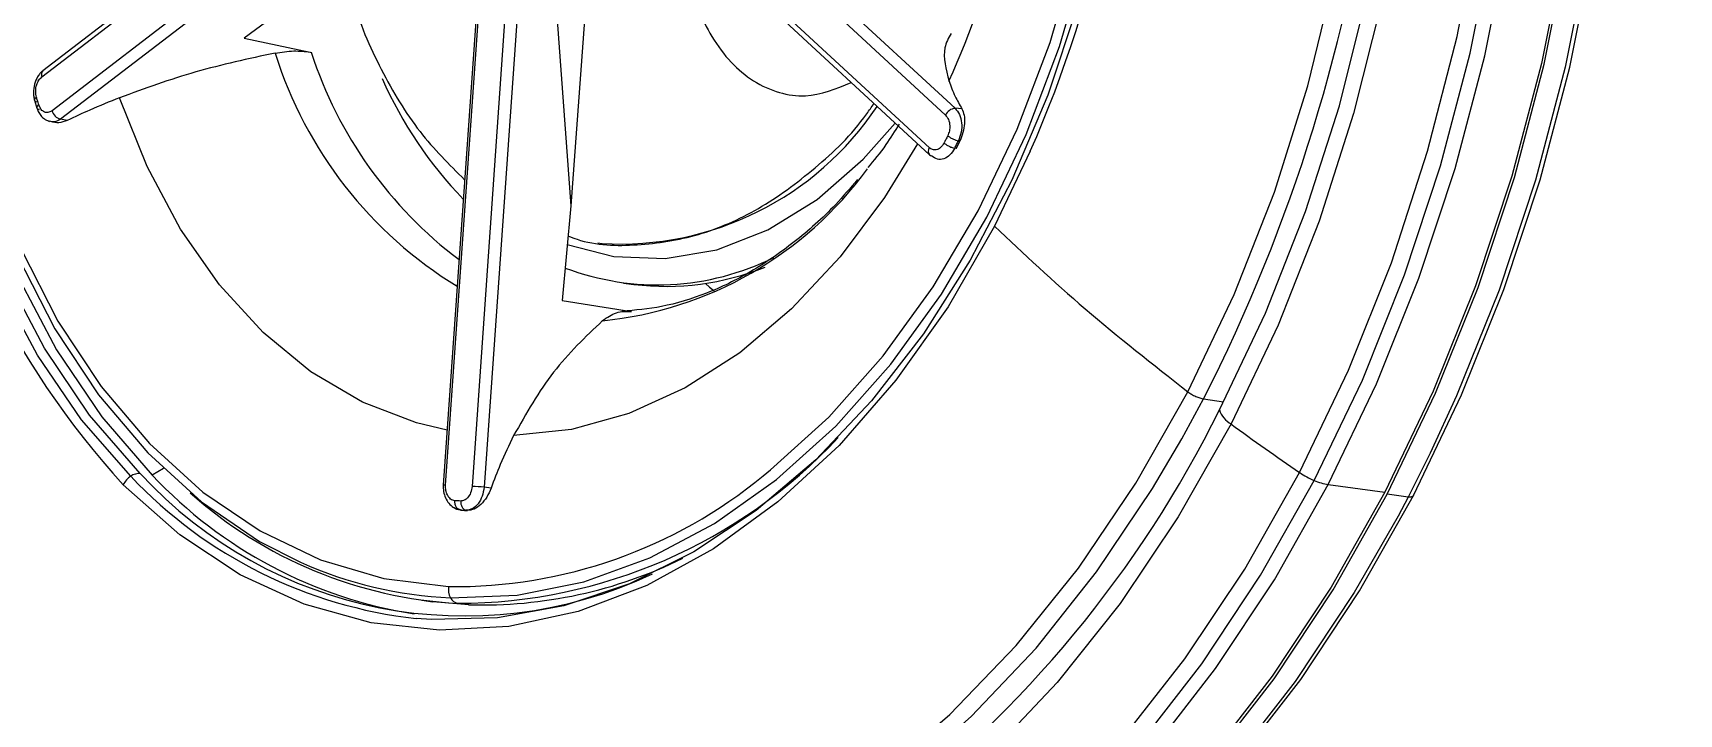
# Model space of a CAD drawing. Extents: x 400 to 501, y 484 to 634.
# Drawn here: x 484.458 to 486.68, y 566.414 to 567.333 of the extents above; entities that cross this region are included whole.
import ezdxf

# ---------------------------------------------------------------- set-up
doc = ezdxf.new("R2010")
doc.units = 0
doc.header["$MEASUREMENT"] = 0
doc.layers.add('DIM', color=3, linetype='Continuous')
doc.layers.add('GEOMETRY', color=3, linetype='Continuous', lineweight=25)

# ---------------------------------------------------------------- blocks, each defined once
blk = doc.blocks.new('2026 GRANDEE')
at = {"layer": 'GEOMETRY', "ltscale": 16}
for p, q in [((34.0449, -29.5667), (34.5329, -29.1925)), ((34.5344, -29.1841), (34.0464, -29.5583)), ((34.8168, -29.2045), (35.2646, -29.6181)), ((34.8297, -29.1954), (35.2775, -29.609)), ((34.5467, -29.2381), (34.0587, -29.6123)), ((34.5581, -29.2493), (34.0701, -29.6236)), ((35.2428, -29.6622), (34.795, -29.2486)), ((34.7953, -29.2582), (35.2431, -29.6718)), ((34.6418, -29.3316), (34.5867, -30.1175)), ((34.5899, -30.1175), (34.645, -29.3316)), ((34.6807, -29.3331), (34.6256, -30.119)), ((34.6969, -29.3342), (34.6418, -30.1201)), ((34.7869, -29.3636), (34.7588, -29.7404)), ((34.7326, -29.3862), (34.7588, -29.7404)), ((34.4, -29.454), (34.318, -29.5145)), ((34.318, -29.5145), (34.4071, -29.5332)), ((34.4071, -29.5332), (34.4085, -29.5335)), ((34.035, -29.5982), (34.0382, -29.6086)), ((35.2868, -29.6097), (35.2775, -29.609)), ((34.0793, -29.6253), (34.0701, -29.6236)), ((35.279, -29.6632), (35.2815, -29.6582)), ((35.2815, -29.6582), (35.284, -29.6532)), ((35.2821, -29.6529), (35.284, -29.6532)), ((35.279, -29.6632), (35.2771, -29.6629)), ((35.379, -29.6667), (35.3309, -29.7681)), ((34.7588, -29.7404), (34.7473, -29.8681)), ((34.7953, -29.7906), (34.801, -29.7913)), ((34.8301, -29.8448), (34.8438, -29.8466)), ((34.7473, -29.8681), (34.8407, -29.8829)), ((35.5837, -30.0548), (35.6129, -30.0009)), ((35.6129, -30.0009), (35.64, -30.0048)), ((35.919, -30.074), (35.8891, -30.1333)), ((34.2089, -30.095), (34.194, -30.1038)), ((34.6513, -30.1213), (34.6418, -30.1201)), ((35.7813, -30.1166), (35.8578, -30.1266)), ((34.6112, -30.1512), (34.6035, -30.1485)), ((35.8891, -30.1333), (35.8607, -30.1296)), ((35.8891, -30.1333), (35.8754, -30.1593)), ((34.6112, -30.1512), (34.6094, -30.1508)), ((34.6112, -30.1512), (34.6152, -30.1514)), ((34.6152, -30.1514), (34.6193, -30.1515)), ((34.6174, -30.1512), (34.6193, -30.1515)), ((34.5577, -30.2725), (34.5725, -30.2745)), ((34.6211, -30.2787), (34.5725, -30.2745))]:
    blk.add_line(p, q, dxfattribs=at)
at = {"layer": 'GEOMETRY', "ltscale": 16, "flags": 128}
for points in [[(35.7623, -30.111), (35.8273, -29.9756), (35.8842, -29.8337), (35.9329, -29.6864), (35.9728, -29.5348), (36.0037, -29.3801), (36.0253, -29.2234), (36.0375, -29.0659), (36.0402, -28.9089), (36.0334, -28.7536), (36.017, -28.601), (35.9913, -28.4524), (35.9564, -28.3089), (35.9127, -28.1716)], [(35.8607, -30.1296), (35.926, -29.9933), (35.9834, -29.8505), (36.0324, -29.7022), (36.0726, -29.5496), (36.1037, -29.3939), (36.1254, -29.2361), (36.1377, -29.0777), (36.1404, -28.9196), (36.1335, -28.7632), (36.1171, -28.6097), (36.0912, -28.4601), (36.0561, -28.3156), (36.012, -28.1775)], [(35.7426, -30.1003), (35.8087, -29.9622), (35.8664, -29.8174), (35.9153, -29.667), (35.9551, -29.5122), (35.9853, -29.3542), (36.0059, -29.1944), (36.0165, -29.0339), (36.0172, -28.8742), (36.0078, -28.7165), (35.9886, -28.562), (35.9596, -28.4121), (35.921, -28.2678), (35.8732, -28.1305)], [(35.9561, -28.0498), (36.0086, -28.1803), (36.0525, -28.3181), (36.0875, -28.4621), (36.1133, -28.6112), (36.1297, -28.7643), (36.1366, -28.9203), (36.1339, -29.0778), (36.1217, -29.2358), (36.1, -29.3931), (36.069, -29.5484), (36.0289, -29.7005), (35.9801, -29.8483), (35.9229, -29.9907), (35.8578, -30.1266)], [(35.9878, -28.0503), (36.0405, -28.1812), (36.0845, -28.3194), (36.1196, -28.4638), (36.1455, -28.6134), (36.162, -28.767), (36.1689, -28.9234), (36.1662, -29.0814), (36.1539, -29.2399), (36.1321, -29.3976), (36.101, -29.5533), (36.0608, -29.7059), (36.0119, -29.8542), (35.9545, -29.997), (35.919, -30.074)], [(35.7531, -28.1411), (35.8023, -28.2709), (35.8426, -28.408), (35.8734, -28.5511), (35.8947, -28.699), (35.9061, -28.8505), (35.9076, -29.0043), (35.8992, -29.1591), (35.8809, -29.3135), (35.8529, -29.4662), (35.8155, -29.6159), (35.7689, -29.7614), (35.7136, -29.9014), (35.65, -30.0348)], [(35.7813, -30.1166), (35.8465, -29.9807), (35.9037, -29.8383), (35.9525, -29.6904), (35.9925, -29.5383), (36.0235, -29.383), (36.0453, -29.2258), (36.0575, -29.0678), (36.0602, -28.9102), (36.0533, -28.7543), (36.0369, -28.6012), (36.0111, -28.4521), (35.9761, -28.3081), (35.9322, -28.1703), (35.8797, -28.0398), (35.8189, -27.9175), (35.7505, -27.8044), (35.6748, -27.7014), (35.5924, -27.6093), (35.5041, -27.5286), (35.4543, -27.4902)], [(35.5919, -29.9915), (35.6544, -29.8601), (35.7085, -29.7221), (35.7536, -29.5785), (35.7895, -29.4307), (35.8158, -29.2801), (35.8321, -29.128), (35.8385, -28.9758), (35.8348, -28.8248), (35.8211, -28.6765), (35.7974, -28.5321), (35.7641, -28.393), (35.7214, -28.2605), (35.6696, -28.1357)], [(35.8961, -30.1315), (35.9612, -29.9956), (36.0184, -29.8533), (36.0672, -29.7055), (36.1073, -29.5534), (36.1383, -29.3981), (36.16, -29.2409), (36.1722, -29.0829), (36.1749, -28.9254), (36.168, -28.7695), (36.1516, -28.6164), (36.1258, -28.4673), (36.0909, -28.3233), (36.0469, -28.1855), (35.9944, -28.055), (35.9337, -27.9328), (35.8652, -27.8198), (35.7896, -27.7168), (35.7072, -27.6246), (35.6986, -27.6159)], [(35.6343, -30.0157), (35.6966, -29.8852), (35.7507, -29.7482), (35.7963, -29.6058), (35.8329, -29.4592), (35.8603, -29.3098), (35.8782, -29.1586), (35.8865, -29.0072), (35.885, -28.8567), (35.8738, -28.7084), (35.853, -28.5636), (35.8228, -28.4235), (35.7835, -28.2894), (35.7352, -28.1623), (35.6786, -28.0434), (35.614, -27.9337), (35.5743, -27.8762)], [(34.165, -30.1053), (34.0985, -30.029), (34.0389, -29.942), (33.9868, -29.8452), (33.9429, -29.7398), (33.9078, -29.627), (33.8817, -29.5082), (33.865, -29.3846), (33.8579, -29.2579), (33.8605, -29.1294), (33.8727, -29.0006), (33.8945, -28.8732), (33.9255, -28.7485), (33.9654, -28.628), (34.0138, -28.5132), (34.07, -28.4054), (34.1334, -28.3059), (34.2032, -28.2157), (34.2787, -28.1361)], [(34.3629, -28.1136), (34.2832, -28.1857), (34.2088, -28.2694), (34.1405, -28.3636), (34.0793, -28.4673), (34.0259, -28.5791), (33.981, -28.6976), (33.945, -28.8213), (33.9186, -28.9486), (33.902, -29.078), (33.8955, -29.2079), (33.899, -29.3365), (33.9127, -29.4622), (33.9362, -29.5836), (33.9693, -29.6991), (34.0116, -29.8071), (34.0626, -29.9064), (34.1216, -29.9957), (34.1878, -30.0739), (34.2605, -30.14), (34.3387, -30.1932), (34.394, -30.2213)], [(34.5964, -30.2692), (34.6864, -30.2657), (34.7765, -30.2477), (34.8657, -30.2154), (34.9528, -30.1692), (35.0367, -30.1097), (35.1164, -30.0376), (35.1908, -29.954), (35.259, -29.8597), (35.3203, -29.756), (35.3737, -29.6442), (35.4186, -29.5257), (35.4545, -29.402), (35.481, -29.2747), (35.4975, -29.1453), (35.5041, -29.0155), (35.5005, -28.8869), (35.4869, -28.7611), (35.4634, -28.6397), (35.4303, -28.5243), (35.388, -28.4162), (35.337, -28.3169), (35.278, -28.2276), (35.2118, -28.1494)], [(35.4426, -29.4707), (35.4027, -29.5911), (35.3543, -29.7059), (35.2981, -29.8138), (35.2347, -29.9133), (35.1649, -30.0035), (35.0894, -30.0831), (35.0091, -30.1513), (34.9251, -30.2074), (34.8382, -30.2505), (34.7495, -30.2803), (34.66, -30.2964), (34.5709, -30.2985), (34.55, -30.297)], [(35.5003, -30.4631), (35.5878, -30.3518), (35.6688, -30.2305), (35.7426, -30.1003)], [(35.65, -30.0348), (35.5786, -30.1602), (35.5002, -30.2768), (35.4153, -30.3835), (35.3247, -30.4794)], [(34.1778, -30.1016), (34.1094, -30.0229), (34.0484, -29.9326), (33.9955, -29.832), (33.9513, -29.7224), (33.9165, -29.6051), (33.8915, -29.4815), (33.8766, -29.3533), (33.872, -29.222), (33.8777, -29.0894), (33.8937, -28.957), (33.9197, -28.8266), (33.9555, -28.6997), (34.0006, -28.578), (34.0544, -28.463)], [(34.0706, -28.4651), (34.0168, -28.5801), (33.9717, -28.7018), (33.9359, -28.8287), (33.9099, -28.9591), (33.8939, -29.0915), (33.8882, -29.2242), (33.8928, -29.3554), (33.9078, -29.4836), (33.9328, -29.6072), (33.9676, -29.7245), (34.0117, -29.8342), (34.0646, -29.9348), (34.1257, -30.025), (34.194, -30.1038)], [(33.9082, -29.078), (33.9017, -29.2061), (33.9052, -29.3331), (33.9187, -29.4573), (33.9419, -29.5772), (33.9746, -29.6912), (34.0164, -29.7979), (34.0667, -29.8959), (34.125, -29.9841), (34.1904, -30.0613), (34.2622, -30.1266), (34.3394, -30.1791), (34.4211, -30.2181), (34.5063, -30.2433), (34.5938, -30.2542)], [(35.0185, -30.1046), (35.0286, -30.0966), (35.1073, -30.0255), (35.1807, -29.9429), (35.2481, -29.8498), (35.3086, -29.7474), (35.3613, -29.637), (35.4057, -29.52), (35.4412, -29.3979), (35.4673, -29.2721), (35.4787, -29.1916)], [(34.5919, -30.0432), (34.5507, -30.0334), (34.4776, -30.0054), (34.4082, -29.9646), (34.3435, -29.9116), (34.2846, -29.8471), (34.2321, -29.772), (34.187, -29.6875), (34.1498, -29.5948)], [(34.7541, -29.7927), (34.8169, -29.8089), (34.8862, -29.8118), (34.9561, -29.7997), (35.0249, -29.7729), (35.0913, -29.7319), (35.1536, -29.6777), (35.1968, -29.6291)], [(35.2267, -29.6567), (35.1822, -29.7294), (35.1223, -29.8095), (35.0569, -29.8796), (34.9869, -29.9387), (34.9133, -29.9859), (34.8372, -30.0206), (34.7596, -30.0422), (34.6817, -30.0505)], [(35.3309, -29.7681), (35.268, -29.8768), (35.1977, -29.9758), (35.1209, -30.0639), (35.0385, -30.14), (34.9517, -30.2032), (34.8614, -30.2526), (34.7688, -30.2876), (34.6752, -30.3078), (34.5816, -30.3129), (34.4892, -30.3029), (34.3992, -30.2778), (34.3128, -30.2381), (34.231, -30.1842), (34.1548, -30.1167)], [(34.9405, -29.8453), (34.9463, -29.8504), (34.9524, -29.8554)], [(33.9557, -30.3739), (33.9877, -30.4118), (34.0701, -30.4952), (34.1584, -30.5661), (34.2518, -30.6238), (34.3496, -30.6679), (34.4507, -30.6979), (34.5544, -30.7136), (34.6596, -30.7148), (34.7654, -30.7016), (34.8709, -30.6739), (34.975, -30.6322), (35.077, -30.5767), (35.1757, -30.508), (35.2704, -30.4266), (35.3601, -30.3334), (35.4441, -30.2292), (35.5216, -30.1148), (35.5919, -29.9915)], [(33.8014, -30.1318), (33.8234, -30.175), (33.887, -30.2831), (33.9579, -30.3812), (34.0354, -30.4685), (34.1189, -30.5443), (34.2078, -30.6079), (34.3012, -30.6588), (34.3983, -30.6966), (34.4984, -30.7208), (34.6005, -30.7314), (34.7038, -30.7282), (34.8074, -30.7113), (34.9104, -30.6807), (35.012, -30.6369), (35.1113, -30.58), (35.2073, -30.5107), (35.2994, -30.4294), (35.3868, -30.337), (35.4686, -30.2342), (35.5442, -30.1218), (35.5837, -30.0548)], [(34.2211, -30.8071), (34.2786, -30.8379), (34.3804, -30.8804), (34.4854, -30.9096), (34.5926, -30.9252), (34.7013, -30.9271), (34.8106, -30.9153), (34.9198, -30.8898), (35.0279, -30.8508), (35.1342, -30.7988), (35.2379, -30.7339), (35.3381, -30.6568), (35.4342, -30.5681), (35.5253, -30.4683), (35.6108, -30.3583), (35.69, -30.2389), (35.7623, -30.111)], [(35.8578, -30.1266), (35.7852, -30.255), (35.7057, -30.3748), (35.6199, -30.4852), (35.5285, -30.5853), (35.4321, -30.6744), (35.3315, -30.7517), (35.2275, -30.8168), (35.1208, -30.869), (35.0122, -30.9081), (34.9027, -30.9337), (34.793, -30.9456), (34.6839, -30.9437), (34.6415, -30.9392)], [(35.0133, -30.8716), (35.0443, -30.859), (35.151, -30.8067), (35.2551, -30.7417), (35.3556, -30.6643), (35.452, -30.5752), (35.5434, -30.4751), (35.6292, -30.3647), (35.7087, -30.2449), (35.7813, -30.1166)], [(34.5431, -30.926), (34.5754, -30.9334), (34.6833, -30.9491), (34.7927, -30.951), (34.9028, -30.9391), (35.0126, -30.9134), (35.1215, -30.8743), (35.2285, -30.8218), (35.3329, -30.7566), (35.4337, -30.679), (35.5304, -30.5896), (35.6221, -30.4892), (35.7082, -30.3785), (35.7879, -30.2583), (35.8607, -30.1296)], [(35.186, -30.862), (35.2659, -30.8216), (35.3699, -30.7565), (35.4705, -30.6792), (35.5668, -30.5901), (35.6583, -30.49), (35.744, -30.3796), (35.8235, -30.2598), (35.8961, -30.1315)], [(35.8961, -30.1315), (35.8958, -30.1321), (35.8953, -30.1326), (35.8946, -30.1329), (35.8938, -30.1332), (35.8928, -30.1334), (35.8917, -30.1335), (35.8905, -30.1335), (35.8891, -30.1333)], [(35.8754, -30.1593), (35.8163, -30.2621), (35.7366, -30.3822), (35.6506, -30.493), (35.5588, -30.5934), (35.4622, -30.6827), (35.3613, -30.7603), (35.2569, -30.8256), (35.1499, -30.878), (35.0411, -30.9172), (34.9312, -30.9428), (34.8211, -30.9548), (34.7117, -30.9529), (34.6692, -30.9483)]]:
    blk.add_lwpolyline(points, dxfattribs=at)
at = {"layer": 'GEOMETRY', "ltscale": 256}
for centre, radius, start, end in [((33.8934, -29.0096), 1.6245, 336.1401, 24.4591), ((33.585, -28.9653), 2.277, 332.9464, 12.41), ((34.0622, -29.0296), 1.3235, 335.7895, 355.0539), ((34.9951, -29.3484), 1.1386, 188.8673, 222.4373), ((34.9011, -29.365), 0.5672, 197.3809, 238.5956), ((34.9518, -29.3568), 0.5713, 198.015, 233.0032), ((34.0517, -29.5636), 0.00748, 134.7903, 204.4351), ((35.0214, -29.3397), 0.5656, 203.8928, 223.8839), ((34.0744, -29.6078), 0.0164, 196.08, 254.6644), ((34.8254, -29.375), 0.4171, 266.6372, 326.2814), ((35.2787, -29.6244), 0.0154, 94.5225, 155.8942), ((35.2496, -29.6668), 0.00821, 146.1078, 217.9911), ((35.2465, -29.6681), 0.00509, 227.5934, 260.8484), ((34.7518, -29.394), 0.504, 275.6917, 323.9249), ((34.8758, -29.4937), 0.3534, 249.355, 296.419), ((34.8872, -29.4922), 0.357, 263.0132, 292.0264), ((34.2325, -29.3206), 1.5648, 307.1275, 333.625), ((35.6666, -30.0052), 0.0339, 198.1066, 240.7), ((37.9014, -26.9508), 3.8184, 233.8682, 235.5715), ((34.6056, -29.5739), 0.7028, 270.0521, 316.9992), ((34.1812, -30.13), 0.0296, 123.1342, 153.1799), ((34.1765, -30.1213), 0.0197, 86.076, 125.7046), ((34.6182, -29.6775), 0.6233, 223.3489, 263.7182), ((34.6154, -29.6991), 0.5946, 222.6139, 295.2576), ((34.6445, -29.6805), 0.6182, 223.2177, 260.9562), ((34.602, -29.5995), 0.6547, 269.2892, 309.5158), ((35.8058, -30.0077), 0.1121, 235.7294, 247.2132), ((34.6391, -29.6857), 0.592, 228.2805, 266.8122), ((34.5883, -30.1292), 0.0118, 81.9367, 97.669), ((34.608, -30.4934), 0.3748, 84.8314, 87.3135), ((35.7931, -30.0407), 0.0767, 246.3505, 261.1631), ((34.6393, -29.6647), 0.6142, 268.294, 296.1666), ((34.6208, -29.7146), 0.5551, 245.8888, 267.4829), ((34.6186, -30.2577), 0.025, 171.8785, 207.4333), ((34.6087, -30.2634), 0.0136, 205.6012, 259.5335)]:
    blk.add_arc(centre, radius, start, end, dxfattribs=at)
at = {"layer": 'GEOMETRY', "ltscale": 16}
for points, knots in [([(32.49, -31.8102), (32.4513, -31.6198), (32.3739, -31.2393), (32.2976, -30.6589), (32.2486, -30.0732), (32.2307, -29.5471), (32.2326, -29.0831), (32.2464, -28.683), (32.2727, -28.2814), (32.313, -27.8787), (32.3708, -27.4763), (32.4461, -27.1101), (32.5385, -26.7841), (32.6422, -26.4997), (32.7659, -26.2282), (32.907, -25.9726), (33.0621, -25.7352), (33.2289, -25.5184), (33.4055, -25.3239), (33.611, -25.1339), (33.8465, -24.9575), (34.1109, -24.8015), (34.3802, -24.676), (34.6528, -24.5764), (34.9282, -24.4976), (35.1142, -24.4619), (35.2072, -24.4441)], [0, 0, 0, 0, 0.0625715, 0.1250131, 0.1873051, 0.249617, 0.291215, 0.3328294, 0.3744051, 0.415995, 0.4575931, 0.4992208, 0.530478, 0.5617088, 0.5929563, 0.6242567, 0.655589, 0.686927, 0.7182397, 0.7495602, 0.7913383, 0.833101, 0.8748119, 0.9165286, 0.9582629, 1, 1, 1, 1]), ([(33.7029, -31.1428), (33.6689, -30.9949), (33.6009, -30.6995), (33.5336, -30.2382), (33.4952, -29.767), (33.485, -29.2887), (33.4973, -28.8073), (33.5264, -28.405), (33.5659, -28.0843), (33.6058, -27.8453), (33.6584, -27.6095), (33.7272, -27.3799), (33.8154, -27.162), (33.9243, -26.9625), (34.0515, -26.786), (34.2079, -26.6163), (34.3934, -26.4607), (34.6053, -26.3236), (34.8594, -26.1961), (35.1554, -26.0887), (35.491, -26.0073), (35.8273, -25.9547), (36.0511, -25.9395), (36.163, -25.9319)], [0, 0, 0, 0, 0.062511, 0.124898, 0.187161, 0.249512, 0.311935, 0.3743, 0.405505, 0.436711, 0.467919, 0.499174, 0.530409, 0.561629, 0.592892, 0.624204, 0.665986, 0.70775, 0.749527, 0.812204, 0.874789, 0.937383, 1, 1, 1, 1]), ([(32.8948, -33.1225), (32.9219, -33.1927), (32.977, -33.3354), (33.0681, -33.5419), (33.1705, -33.7384), (33.2872, -33.915), (33.419, -34.0625), (33.563, -34.1733), (33.7121, -34.2464), (33.8753, -34.2904), (34.0457, -34.299), (34.2205, -34.2667), (34.3876, -34.1985), (34.5516, -34.0997), (34.7127, -33.977), (34.8978, -33.8127), (35.1045, -33.6017), (35.3303, -33.3417), (35.547, -33.0687), (35.7788, -32.7545), (36.0243, -32.3966), (36.2803, -31.9961), (36.583, -31.4933), (36.9227, -30.8885), (37.2962, -30.1788), (37.6547, -29.4631), (38.0047, -28.7368), (38.3484, -27.9991), (38.6866, -27.2524), (38.9066, -26.7481), (39.0167, -26.4958)], [0, 0, 0, 0, 0.0192301, 0.0390807, 0.0594185, 0.0794645, 0.0994184, 0.1194202, 0.1389864, 0.1584061, 0.1843225, 0.2093065, 0.233813, 0.2576335, 0.2807075, 0.3026406, 0.335158, 0.3663087, 0.3968759, 0.427202, 0.4670657, 0.5068693, 0.5461344, 0.6125575, 0.6773034, 0.7417035, 0.8063226, 0.8708521, 0.9353725, 1, 1, 1, 1]), ([(34.0652, -32.0549), (34.0895, -32.0756), (34.1364, -32.1155), (34.2157, -32.1515), (34.2996, -32.1699), (34.3925, -32.1695), (34.496, -32.1494), (34.6117, -32.1072), (34.7392, -32.042), (34.894, -31.9431), (35.0733, -31.8046), (35.2747, -31.624), (35.4799, -31.4184), (35.6857, -31.1931), (35.8894, -30.9514), (36.1389, -30.6324), (36.4295, -30.2241), (36.755, -29.7215), (37.0714, -29.1955), (37.3781, -28.6508), (37.6741, -28.089), (37.9592, -27.5137), (38.1378, -27.1197), (38.227, -26.9228)], [0, 0, 0, 0, 0.016038, 0.030951, 0.046382, 0.062949, 0.081479, 0.102551, 0.126447, 0.152927, 0.191439, 0.232766, 0.276486, 0.3214, 0.366973, 0.413342, 0.494352, 0.577282, 0.660665, 0.744913, 0.82991, 0.914971, 1, 1, 1, 1]), ([(34.9106, -29.3647), (34.9119, -29.3871), (34.9153, -29.4419), (34.9414, -29.5039), (34.9742, -29.548), (35.0053, -29.5738), (35.0394, -29.589), (35.0844, -29.596), (35.1169, -29.5827), (35.1374, -29.5742)], [0, 0, 0, 0, 0.145378, 0.354932, 0.469688, 0.582226, 0.698288, 0.808773, 1, 1, 1, 1]), ([(34.4523, -29.4133), (34.4557, -29.4286), (34.4673, -29.4804), (34.5017, -29.5581), (34.5523, -29.643), (34.5948, -29.6848), (34.6156, -29.7053)], [0, 0, 0, 0, 0.123968, 0.419951, 0.715934, 1, 1, 1, 1]), ([(35.2721, -29.508), (35.2687, -29.5142), (35.2588, -29.5321), (35.2652, -29.5564), (35.2694, -29.5724)], [0, 0, 0, 0, 0.346217, 1, 1, 1, 1]), ([(34.3598, -29.5345), (34.3238, -29.5422), (34.2519, -29.5576), (34.1838, -29.5824), (34.1498, -29.5948)], [0, 0, 0, 0, 0.500491, 1, 1, 1, 1]), ([(34.3598, -29.5345), (34.3684, -29.5332), (34.3858, -29.5306), (34.4, -29.5323), (34.4071, -29.5332)], [0, 0, 0, 0, 0.4994052, 1, 1, 1, 1]), ([(34.046, -29.5587), (34.0447, -29.5598), (34.0423, -29.5619), (34.0382, -29.5676), (34.0346, -29.5763), (34.0334, -29.5859), (34.0338, -29.5934), (34.0347, -29.5968), (34.0351, -29.5985)], [0, 0, 0, 0, 0.130596, 0.257513, 0.505049, 0.750152, 0.873942, 1, 1, 1, 1]), ([(34.0377, -29.594), (34.0371, -29.5913), (34.0361, -29.5857), (34.0376, -29.5773), (34.0407, -29.5707), (34.0435, -29.568), (34.0449, -29.5667)], [0, 0, 0, 0, 0.278691, 0.558021, 0.778955, 1, 1, 1, 1]), ([(35.2694, -29.5724), (35.2719, -29.5791), (35.2763, -29.5912), (35.2836, -29.604), (35.2868, -29.6097)], [0, 0, 0, 0, 0.560165, 1, 1, 1, 1]), ([(34.0384, -29.6005), (34.0375, -29.6002), (34.0357, -29.5997), (34.0348, -29.5981), (34.0353, -29.5961), (34.0369, -29.5947), (34.0377, -29.594)], [0, 0, 0, 0, 0.241096, 0.500001, 0.758905, 1, 1, 1, 1]), ([(34.0408, -29.6042), (34.0402, -29.6023), (34.0392, -29.5989), (34.0381, -29.5955), (34.0377, -29.594)], [0, 0, 0, 0, 0.560002, 1, 1, 1, 1]), ([(34.1498, -29.5948), (34.1363, -29.6002), (34.1121, -29.6099), (34.0894, -29.6206), (34.0793, -29.6253)], [0, 0, 0, 0, 0.560165, 1, 1, 1, 1]), ([(34.0408, -29.6042), (34.04, -29.6049), (34.0384, -29.6064), (34.0379, -29.6084), (34.0389, -29.61), (34.0407, -29.6105), (34.0415, -29.6108)], [0, 0, 0, 0, 0.241095, 0.499999, 0.758904, 1, 1, 1, 1]), ([(34.0385, -29.6093), (34.0392, -29.6111), (34.0407, -29.6151), (34.0445, -29.6202), (34.0495, -29.6245), (34.0534, -29.6259), (34.0553, -29.6266)], [0, 0, 0, 0, 0.21322, 0.472353, 0.735093, 1, 1, 1, 1]), ([(34.0587, -29.6123), (34.0568, -29.6134), (34.0529, -29.6155), (34.0474, -29.614), (34.0431, -29.61), (34.0416, -29.6062), (34.0408, -29.6042)], [0, 0, 0, 0, 0.278443, 0.557745, 0.778799, 1, 1, 1, 1]), ([(34.7558, -29.7813), (34.7596, -29.7828), (34.7892, -29.7942), (34.8487, -29.7954), (34.9313, -29.7828), (35.0129, -29.7475), (35.0891, -29.6914), (35.1416, -29.6417), (35.1649, -29.6072), (35.168, -29.6025)], [0, 0, 0, 0, 0.027822, 0.21633, 0.404838, 0.593346, 0.781853, 0.970361, 1, 1, 1, 1]), ([(35.2775, -29.609), (35.2796, -29.6116), (35.2839, -29.6169), (35.2868, -29.6286), (35.2865, -29.6415), (35.2835, -29.6491), (35.2821, -29.6529)], [0, 0, 0, 0, 0.250249, 0.50004, 0.749811, 1, 1, 1, 1]), ([(35.2868, -29.6097), (35.2879, -29.6123), (35.2901, -29.6174), (35.2906, -29.6291), (35.2887, -29.6418), (35.2855, -29.6494), (35.284, -29.6532)], [0, 0, 0, 0, 0.261462, 0.513456, 0.758606, 1, 1, 1, 1]), ([(34.0701, -29.6236), (34.0674, -29.6252), (34.0623, -29.6282), (34.0572, -29.6269), (34.0549, -29.6263)], [0, 0, 0, 0, 0.547735, 1, 1, 1, 1]), ([(34.0793, -29.6253), (34.0754, -29.6268), (34.0677, -29.6296), (34.0605, -29.6277), (34.057, -29.6268)], [0, 0, 0, 0, 0.5092203, 1, 1, 1, 1]), ([(35.2021, -29.6303), (35.1962, -29.6398), (35.1823, -29.6621), (35.1679, -29.6792), (35.1596, -29.689)], [0, 0, 0, 0, 0.426486, 1, 1, 1, 1]), ([(35.2646, -29.6181), (35.2661, -29.62), (35.2691, -29.6237), (35.2707, -29.6318), (35.2701, -29.6395), (35.2685, -29.6438), (35.2676, -29.6459)], [0, 0, 0, 0, 0.278395, 0.557716, 0.778792, 1, 1, 1, 1]), ([(35.2628, -29.6557), (35.2613, -29.658), (35.2584, -29.6626), (35.2525, -29.6654), (35.247, -29.6652), (35.2442, -29.6632), (35.2428, -29.6622)], [0, 0, 0, 0, 0.278678, 0.557972, 0.778901, 1, 1, 1, 1]), ([(35.2676, -29.6459), (35.2667, -29.6477), (35.2651, -29.651), (35.2635, -29.6543), (35.2628, -29.6557)], [0, 0, 0, 0, 0.560002, 1, 1, 1, 1]), ([(35.2628, -29.6557), (35.2637, -29.6565), (35.2655, -29.6581), (35.2695, -29.6603), (35.2736, -29.6621), (35.276, -29.6626), (35.2771, -29.6629)], [0, 0, 0, 0, 0.241096, 0.5, 0.758905, 1, 1, 1, 1]), ([(35.2676, -29.6459), (35.2686, -29.6466), (35.2705, -29.6482), (35.2744, -29.6504), (35.2786, -29.6521), (35.2809, -29.6526), (35.2821, -29.6529)], [0, 0, 0, 0, 0.241095, 0.499999, 0.758904, 1, 1, 1, 1]), ([(35.2771, -29.6629), (35.2776, -29.6619), (35.2784, -29.6603), (35.2792, -29.6586), (35.2796, -29.6579)], [0, 0, 0, 0, 0.56, 1, 1, 1, 1]), ([(35.2796, -29.6579), (35.2801, -29.6569), (35.2809, -29.6553), (35.2817, -29.6536), (35.2821, -29.6529)], [0, 0, 0, 0, 0.56, 1, 1, 1, 1]), ([(35.2771, -29.6629), (35.2751, -29.6661), (35.271, -29.6727), (35.2625, -29.6778), (35.2534, -29.6784), (35.2483, -29.6749), (35.2457, -29.6731)], [0, 0, 0, 0, 0.250189, 0.49996, 0.749751, 1, 1, 1, 1]), ([(35.1458, -29.705), (35.1361, -29.7165), (35.109, -29.7486), (35.0606, -29.7907), (35.002, -29.8312), (34.9419, -29.8601), (34.8835, -29.878), (34.8459, -29.8813), (34.8282, -29.8828)], [0, 0, 0, 0, 0.101491, 0.283411, 0.46569, 0.649064, 0.834631, 1, 1, 1, 1]), ([(35.3309, -29.7681), (35.3703, -29.8053), (35.4493, -29.8796), (35.5444, -29.9542), (35.5919, -29.9915)], [0, 0, 0, 0, 0.5, 1, 1, 1, 1]), ([(34.8018, -29.8954), (34.8079, -29.8912), (34.8201, -29.8827), (34.8338, -29.8828), (34.8407, -29.8829)], [0, 0, 0, 0, 0.499405, 1, 1, 1, 1]), ([(34.8018, -29.8954), (34.7787, -29.9173), (34.7326, -29.9609), (34.6987, -30.0207), (34.6817, -30.0505)], [0, 0, 0, 0, 0.500491, 1, 1, 1, 1]), ([(34.6817, -30.0505), (34.6755, -30.0634), (34.6644, -30.0863), (34.6553, -30.1106), (34.6513, -30.1213)], [0, 0, 0, 0, 0.560166, 1, 1, 1, 1]), ([(34.5867, -30.1172), (34.5867, -30.1201), (34.5867, -30.126), (34.5895, -30.1346), (34.5941, -30.1422), (34.5983, -30.1456), (34.6004, -30.1473)], [0, 0, 0, 0, 0.244116, 0.491801, 0.744122, 1, 1, 1, 1]), ([(34.6024, -30.1383), (34.6004, -30.1378), (34.5964, -30.1369), (34.5922, -30.1313), (34.59, -30.1245), (34.5899, -30.1199), (34.5899, -30.1175)], [0, 0, 0, 0, 0.278691, 0.558021, 0.778955, 1, 1, 1, 1]), ([(34.6256, -30.119), (34.6251, -30.122), (34.6242, -30.1278), (34.6201, -30.1343), (34.6152, -30.1381), (34.612, -30.1385), (34.6103, -30.1387)], [0, 0, 0, 0, 0.278443, 0.557745, 0.778799, 1, 1, 1, 1]), ([(34.6418, -30.1201), (34.6412, -30.1243), (34.6398, -30.1326), (34.634, -30.143), (34.6262, -30.15), (34.6204, -30.1508), (34.6174, -30.1512)], [0, 0, 0, 0, 0.250249, 0.50004, 0.749811, 1, 1, 1, 1]), ([(34.6513, -30.1213), (34.6495, -30.1255), (34.646, -30.1335), (34.6377, -30.1437), (34.6283, -30.1504), (34.6223, -30.1512), (34.6193, -30.1515)], [0, 0, 0, 0, 0.261463, 0.513456, 0.758607, 1, 1, 1, 1]), ([(34.6094, -30.1508), (34.6064, -30.1505), (34.6031, -30.1501), (34.6006, -30.1473), (34.6003, -30.1469)], [0, 0, 0, 0, 0.876691, 1, 1, 1, 1]), ([(34.6103, -30.1387), (34.6089, -30.1386), (34.6062, -30.1385), (34.6035, -30.1384), (34.6024, -30.1383)], [0, 0, 0, 0, 0.560002, 1, 1, 1, 1]), ([(34.6094, -30.1508), (34.6084, -30.1505), (34.6063, -30.1497), (34.6039, -30.1467), (34.6024, -30.1427), (34.6024, -30.1398), (34.6024, -30.1383)], [0, 0, 0, 0, 0.241096, 0.500001, 0.758905, 1, 1, 1, 1]), ([(34.6103, -30.1387), (34.6104, -30.1401), (34.6104, -30.143), (34.6119, -30.1471), (34.6144, -30.1501), (34.6164, -30.1508), (34.6174, -30.1512)], [0, 0, 0, 0, 0.241095, 0.499999, 0.758904, 1, 1, 1, 1]), ([(34.6094, -30.1508), (34.6101, -30.1509), (34.6115, -30.1509), (34.6128, -30.151), (34.6134, -30.151)], [0, 0, 0, 0, 0.559999, 1, 1, 1, 1]), ([(34.6134, -30.151), (34.6142, -30.151), (34.6155, -30.1511), (34.6169, -30.1511), (34.6174, -30.1512)], [0, 0, 0, 0, 0.560002, 1, 1, 1, 1])]:
    blk.add_open_spline(points, degree=3, knots=knots, dxfattribs=at)
blk.add_open_spline([(35.5919, -29.9915), (35.5935, -29.9926), (35.5967, -29.9948), (35.6024, -29.9977), (35.608, -29.9999), (35.6113, -30.0006), (35.6129, -30.0009)], degree=3, dxfattribs=at)

msp = doc.modelspace()

# ---------------------------------------------------------------- block references
at = {"layer": 'DIM'}
msp.add_blockref('2026 GRANDEE', (450.4248, 596.8403), dxfattribs=at)

doc.saveas('drawing.dxf')
